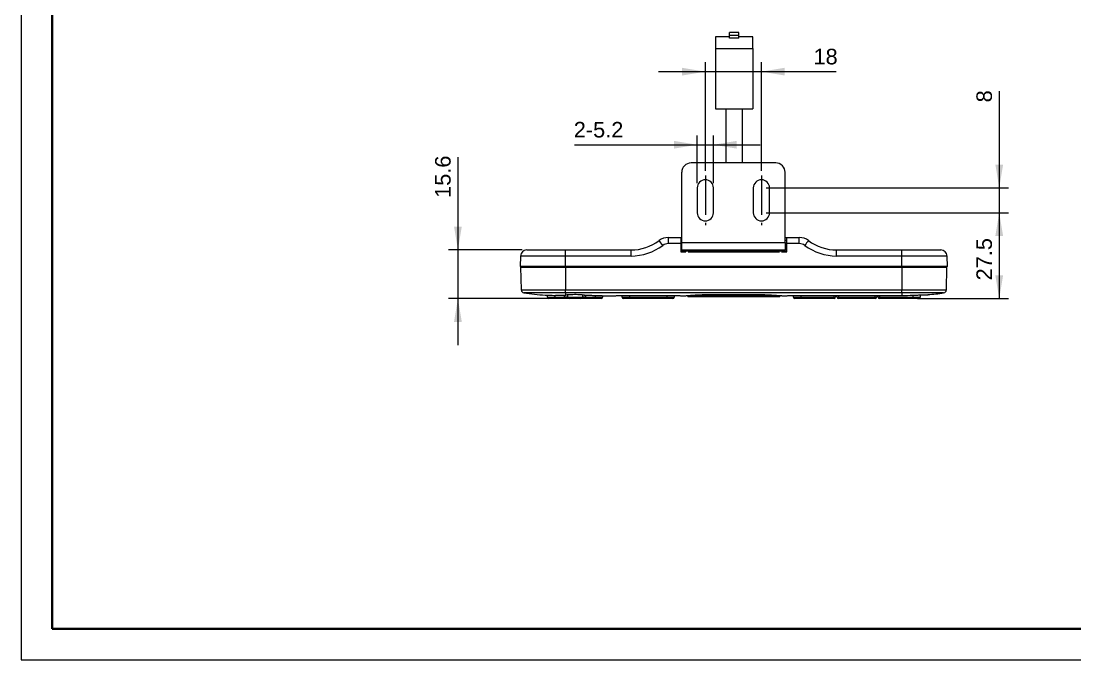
# Model space of a CAD drawing. Header units: millimetres. Extents: x -297 to 297, y -210 to 210.
# Drawn here: x -297 to 41.4, y -210 to -4.9 of the extents above; entities that cross this region are included whole.
import ezdxf

# ---------------------------------------------------------------- set-up
doc = ezdxf.new("R2010")
doc.units = ezdxf.units.MM
doc.linetypes.add('CENTERX2', pattern=[20.32, 12.7, -2.54, 2.54, -2.54])
doc.layers.get('0').update_dxf_attribs({"lineweight": 20})
doc.layers.add('粗实线层', color=7, linetype='Continuous', lineweight=35)
doc.layers.add('细实线层', color=7, linetype='Continuous', lineweight=18)
doc.styles.add('标准', font='')
doc.styles.get('标准').set_extended_font_data('arial')
doc.dimstyles.new('标准$0', dxfattribs={"dimscale": 1.5, "dimtxt": 3.333333, "dimasz": 5, "dimexe": 2, "dimexo": 1, "dimgap": 1.5, "dimtad": 1, "dimdec": 1, "dimdsep": 46, "dimtxsty": '标准', "dimcen": 2.5, "dimdle": 10, "dimclrd": 256, "dimclre": 256, "dimclrt": 7, "dimadec": 0, "dimazin": 0, "dimtfac": 0.714286, "dimtdec": 1, "dimtmove": 0, "dimatfit": 3, "dimfxl": 0, "dimtolj": 1, "dimarcsym": 0})

# ---------------------------------------------------------------- blocks, each defined once
blk = doc.blocks.new('*X11')
at = {"lineweight": 0}
for points in [[(-77.27, -21.14), (-84.77, -19.89), (-84.77, -22.39)], [(-59.27, -21.14), (-51.77, -19.89), (-51.77, -22.39)]]:
    blk.add_hatch(color=256, dxfattribs=at).paths.add_polyline_path(points, flags=0)
at = {"linetype": 'Continuous', "lineweight": 0}
for p, q in [((-77.27, -52.95), (-77.27, -18.14)), ((-59.27, -52.95), (-59.27, -18.14))]:
    blk.add_line(p, q, dxfattribs=at)
at = {"lineweight": 0}
blk.add_line((-92.27, -21.14), (-35.32, -21.14), dxfattribs=at)
at = {"color": 7, "linetype": 'Continuous', "lineweight": 0, "insert": (-38.67, -16.34), "char_height": 5, "width": 13.3994, "attachment_point": 5, "style": '标准'}
blk.add_mtext('18', dxfattribs=at)
blk = doc.blocks.new('*X12')
at = {"lineweight": 0}
for points in [[(-156.73, -78.38), (-155.48, -70.88), (-157.98, -70.88)], [(-156.73, -93.98), (-155.48, -101.48), (-157.98, -101.48)]]:
    blk.add_hatch(color=256, dxfattribs=at).paths.add_polyline_path(points, flags=0)
blk.add_line((-156.73, -48.62), (-156.73, -108.98), dxfattribs=at)
at = {"linetype": 'Continuous', "lineweight": 0}
for p, q in [((-136.14, -78.38), (-159.73, -78.38)), ((-127.14, -93.98), (-159.73, -93.98))]:
    blk.add_line(p, q, dxfattribs=at)
at = {"color": 7, "linetype": 'Continuous', "lineweight": 0, "insert": (-161.53, -54.88), "char_height": 5, "width": 25.0305, "attachment_point": 5, "rotation": 90, "style": '标准'}
blk.add_mtext('15.6', dxfattribs=at)
blk = doc.blocks.new('*X13')
at = {"lineweight": 0}
for points in [[(17.09, -66.45), (18.34, -73.95), (15.84, -73.95)], [(17.09, -93.98), (18.34, -86.48), (15.84, -86.48)]]:
    blk.add_hatch(color=256, dxfattribs=at).paths.add_polyline_path(points, flags=0)
at = {"linetype": 'Continuous', "lineweight": 0}
for p, q in [((-57.77, -66.45), (20.09, -66.45)), ((-9.14, -93.98), (20.09, -93.98))]:
    blk.add_line(p, q, dxfattribs=at)
at = {"lineweight": 0}
blk.add_line((17.09, -66.45), (17.09, -93.98), dxfattribs=at)
at = {"color": 7, "linetype": 'Continuous', "lineweight": 0, "insert": (12.29, -81.36), "char_height": 5, "width": 26.2195, "attachment_point": 5, "rotation": 90, "style": '标准'}
blk.add_mtext('27.5', dxfattribs=at)
blk = doc.blocks.new('*X14')
at = {"lineweight": 0}
for points in [[(17.09, -58.45), (18.34, -50.95), (15.84, -50.95)], [(17.09, -66.45), (18.34, -73.95), (15.84, -73.95)]]:
    blk.add_hatch(color=256, dxfattribs=at).paths.add_polyline_path(points, flags=0)
blk.add_line((17.09, -27.41), (17.09, -81.45), dxfattribs=at)
at = {"linetype": 'Continuous', "lineweight": 0}
for p, q in [((-57.77, -58.45), (20.09, -58.45)), ((-57.77, -66.45), (20.09, -66.45))]:
    blk.add_line(p, q, dxfattribs=at)
at = {"color": 7, "linetype": 'Continuous', "lineweight": 0, "insert": (12.29, -29.06), "char_height": 5, "width": 10, "attachment_point": 5, "rotation": 90, "style": '标准'}
blk.add_mtext('8', dxfattribs=at)
blk = doc.blocks.new('*X15')
at = {"lineweight": 0}
for points in [[(-79.87, -44.61), (-87.37, -43.36), (-87.37, -45.86)], [(-74.67, -44.61), (-67.17, -43.36), (-67.17, -45.86)]]:
    blk.add_hatch(color=256, dxfattribs=at).paths.add_polyline_path(points, flags=0)
at = {"linetype": 'Continuous', "lineweight": 0}
for p, q in [((-79.87, -56.95), (-79.87, -41.61)), ((-74.67, -56.95), (-74.67, -41.61))]:
    blk.add_line(p, q, dxfattribs=at)
at = {"lineweight": 0}
blk.add_line((-119.24, -44.61), (-59.67, -44.61), dxfattribs=at)
at = {"color": 7, "linetype": 'Continuous', "lineweight": 0, "insert": (-111.57, -39.81), "char_height": 5, "width": 30.686, "attachment_point": 5, "style": '标准'}
blk.add_mtext('2-5.2', dxfattribs=at)
blk = doc.blocks.new('$CAXA_FRAME_13B17AC1$')
at = {"layer": '粗实线层'}
for p, q in [((-287, 200), (-287, -200)), ((-287, -200), (287, -200))]:
    blk.add_line(p, q, dxfattribs=at)
at = {"layer": '细实线层'}
for p, q in [((-297, 210), (-297, -210)), ((-297, -210), (297, -210))]:
    blk.add_line(p, q, dxfattribs=at)

msp = doc.modelspace()

# ---------------------------------------------------------------- linework, layer by layer
at = {"color": 7, "linetype": 'Continuous', "lineweight": 15}
for p, q in [((-74.04, -9.93), (-74.04, -13.69)), ((-69.54, -9.93), (-74.04, -9.93)), ((-69.54, -9.52), (-69.54, -8.58)), ((-66.54, -8.58), (-69.54, -8.58)), ((-66.54, -9.52), (-69.54, -9.52)), ((-69.54, -10.4), (-69.54, -9.52)), ((-66.54, -9.52), (-66.54, -8.58)), ((-66.54, -10.4), (-66.54, -9.52)), ((-62.04, -9.93), (-66.54, -9.93)), ((-62.04, -13.69), (-62.04, -9.93)), ((-66.54, -10.4), (-69.54, -10.4)), ((-74.04, -13.69), (-62.04, -13.69)), ((-74.04, -13.69), (-74.04, -33.11)), ((-62.04, -13.69), (-62.04, -33.11)), ((-74.04, -33.11), (-62.04, -33.11)), ((-70.74, -33.11), (-70.74, -50.45)), ((-65.34, -50.45), (-65.34, -33.11)), ((-54.67, -50.45), (-81.87, -50.45)), ((-84.87, -75.95), (-84.87, -53.45)), ((-51.67, -75.95), (-51.67, -53.45)), ((-79.87, -58.45), (-79.87, -66.45)), ((-74.67, -66.45), (-74.67, -58.45)), ((-61.87, -58.45), (-61.87, -66.45)), ((-56.67, -66.45), (-56.67, -58.45)), ((-89.14, -76.33), (-89.14, -74.38)), ((-89.14, -74.38), (-85.12, -74.38)), ((-85.11, -74.38), (-85.12, -74.38)), ((-85.11, -74.38), (-85.11, -75.28)), ((-85.11, -74.38), (-84.87, -74.38)), ((-51.67, -74.38), (-51.16, -74.38)), ((-51.16, -75.28), (-51.16, -74.38)), ((-51.16, -74.38), (-51.16, -74.38)), ((-51.16, -74.38), (-47.14, -74.38)), ((-47.14, -76.33), (-47.14, -74.38)), ((-85.13, -76.33), (-89.14, -76.33)), ((-85.13, -76.33), (-85.14, -78.98)), ((-85.02, -76.37), (-85.1, -76.29)), ((-85.02, -78.87), (-85.02, -76.37)), ((-84.87, -78.47), (-84.87, -75.95)), ((-84.87, -75.95), (-51.67, -75.95)), ((-51.67, -75.95), (-51.67, -78.47)), ((-51.17, -76.29), (-51.25, -76.37)), ((-51.25, -76.37), (-51.25, -78.87)), ((-51.14, -78.98), (-51.14, -76.33)), ((-47.14, -76.33), (-51.14, -76.33)), ((-136.64, -80.33), (-136.73, -83.68)), ((-134.64, -78.38), (-122.14, -78.38)), ((-122.14, -80.33), (-122.14, -78.38)), ((-122.14, -78.38), (-101.14, -78.38)), ((-122.14, -83.68), (-122.14, -80.33)), ((-101.14, -80.33), (-122.14, -80.33)), ((-101.14, -80.33), (-101.14, -78.38)), ((-85.02, -78.87), (-85.14, -78.98)), ((-85.14, -78.98), (-83.49, -78.98)), ((-51.67, -78.47), (-84.87, -78.47)), ((-84.87, -78.56), (-84.87, -78.47)), ((-53.46, -78.85), (-82.81, -78.85)), ((-82.79, -78.98), (-53.49, -78.98)), ((-54.17, -78.58), (-82.37, -78.58)), ((-63.82, -78.54), (-72.72, -78.54)), ((-72.72, -78.54), (-72.72, -78.56)), ((-72.72, -78.56), (-63.82, -78.56)), ((-63.82, -78.56), (-63.82, -78.54)), ((-52.79, -78.98), (-51.14, -78.98)), ((-51.67, -78.56), (-51.67, -78.47)), ((-51.25, -78.87), (-51.14, -78.98)), ((-35.14, -80.33), (-35.14, -78.38)), ((-35.14, -78.38), (-14.14, -78.38)), ((-14.14, -80.33), (-35.14, -80.33)), ((-14.14, -80.33), (-14.14, -78.38)), ((-14.14, -78.38), (-1.63, -78.38)), ((-14.14, -83.68), (-14.14, -80.33)), ((0.46, -83.68), (0.37, -80.33)), ((-122.14, -83.68), (-136.73, -83.68)), ((-136.58, -83.88), (-136.39, -91.23)), ((-136.58, -83.88), (-122.14, -83.88)), ((-135.35, -83.68), (-135.35, -83.88)), ((-14.14, -83.68), (-122.14, -83.68)), ((-122.14, -83.88), (-122.14, -91.23)), ((-122.14, -83.88), (-14.14, -83.88)), ((0.46, -83.68), (-14.14, -83.68)), ((-14.14, -83.88), (-14.14, -91.23)), ((-14.14, -83.88), (0.3, -83.88)), ((-0.92, -83.88), (-0.92, -83.68)), ((0.11, -91.23), (0.3, -83.88)), ((-122.14, -91.23), (-14.14, -91.23)), ((-122.14, -92.2), (-122.14, -91.23)), ((-14.14, -92.2), (-14.14, -91.23)), ((-128.05, -92.89), (-128.04, -93.49)), ((-125.64, -93.98), (-127.54, -93.98)), ((-125.64, -93.49), (-122.54, -93.49)), ((-125.64, -93.98), (-125.64, -93.49)), ((-122.54, -93.98), (-125.64, -93.98)), ((-122.54, -93.98), (-122.54, -93.49)), ((-121.04, -93.98), (-122.54, -93.98)), ((-122.24, -92.87), (-122.14, -92.82)), ((-122.24, -92.89), (-122.24, -92.87)), ((-122.23, -92.88), (-122.24, -92.89)), ((-14.14, -92.2), (-122.14, -92.2)), ((-122.14, -92.2), (-122.14, -92.82)), ((-121.55, -92.73), (-121.54, -93.49)), ((-121.54, -93.49), (-116.73, -93.49)), ((-117.23, -93.98), (-121.04, -93.98)), ((-115.73, -93.98), (-117.23, -93.98)), ((-116.73, -92.73), (-116.73, -93.49)), ((-116.04, -92.89), (-116.05, -92.88)), ((-116.04, -92.87), (-116.04, -92.89)), ((-115.73, -93.98), (-115.73, -93.49)), ((-115.73, -93.49), (-112.64, -93.49)), ((-112.64, -93.98), (-115.73, -93.98)), ((-112.64, -93.98), (-112.64, -93.49)), ((-110.73, -93.98), (-112.64, -93.98)), ((-110.23, -93.49), (-110.23, -93.06)), ((-109.54, -93.08), (-106.41, -93.08)), ((-104.05, -93), (-104.04, -93.49)), ((-101.64, -93.98), (-103.54, -93.98)), ((-101.64, -92.97), (-89.64, -92.97)), ((-101.64, -92.97), (-89.64, -92.97)), ((-101.64, -93.49), (-89.64, -93.49)), ((-101.64, -93.98), (-101.64, -93.49)), ((-89.64, -93.98), (-101.64, -93.98)), ((-89.64, -93.98), (-89.64, -93.49)), ((-87.73, -93.98), (-89.64, -93.98)), ((-87.23, -93.49), (-87.23, -93)), ((-84.87, -93.08), (-83.66, -93.08)), ((-82.72, -93.34), (-53.56, -93.34)), ((-74.64, -92.67), (-61.64, -92.67)), ((-74.64, -92.68), (-74.64, -92.67)), ((-74.64, -92.68), (-61.64, -92.68)), ((-74.64, -92.74), (-61.64, -92.74)), ((-74.64, -92.74), (-74.64, -93.01)), ((-74.64, -93.01), (-61.64, -93.01)), ((-61.64, -92.67), (-61.64, -92.68)), ((-61.64, -92.74), (-61.64, -93.01)), ((-52.62, -93.08), (-51.41, -93.08)), ((-49.05, -93), (-49.04, -93.49)), ((-46.64, -93.98), (-48.54, -93.98)), ((-46.64, -92.97), (-14.14, -92.97)), ((-46.64, -92.97), (-14.14, -92.97)), ((-46.64, -93.49), (-35.94, -93.49)), ((-46.64, -93.98), (-46.64, -93.49)), ((-35.94, -93.98), (-46.64, -93.98)), ((-35.94, -93.98), (-35.94, -93.49)), ((-35.44, -92.97), (-35.44, -93.48)), ((-35.04, -93.48), (-35.04, -92.97)), ((-34.54, -93.49), (-22.74, -93.49)), ((-34.54, -93.49), (-34.54, -93.98)), ((-22.74, -93.98), (-34.54, -93.98)), ((-22.74, -93.98), (-22.74, -93.49)), ((-22.24, -92.97), (-22.24, -93.48)), ((-21.84, -93.48), (-21.84, -92.97)), ((-21.34, -93.49), (-10.64, -93.49)), ((-21.34, -93.49), (-21.34, -93.98)), ((-10.64, -93.98), (-21.34, -93.98)), ((-14.14, -92.2), (-14.14, -92.97)), ((-14.14, -92.97), (-14.14, -92.97)), ((-10.64, -93.98), (-10.64, -93.49)), ((-8.73, -93.98), (-10.64, -93.98)), ((-8.23, -93.49), (-8.23, -92.82))]:
    msp.add_line(p, q, dxfattribs=at)
at = {"color": 7, "linetype": 'CENTERX2', "lineweight": 0}
for p, q in [((-77.27, -54.45), (-77.27, -70.45)), ((-59.27, -54.45), (-59.27, -70.45))]:
    msp.add_line(p, q, dxfattribs=at)
at = {"color": 8, "linetype": 'Continuous', "lineweight": 15}
for p, q in [((-85.11, -75.28), (-84.87, -75.28)), ((-84.87, -76.29), (-85.1, -76.29)), ((-51.67, -75.28), (-51.16, -75.28)), ((-51.17, -76.29), (-51.67, -76.29)), ((-122.14, -80.33), (-136.64, -80.33)), ((-83.02, -78.58), (-83.02, -78.65)), ((-53.25, -78.65), (-53.25, -78.58)), ((0.37, -80.33), (-14.14, -80.33)), ((-122.14, -83.68), (-122.14, -83.88)), ((-14.14, -83.68), (-14.14, -83.88)), ((-136.39, -91.23), (-122.14, -91.23)), ((-14.14, -91.23), (0.11, -91.23)), ((-122.14, -92.2), (-135.52, -92.2)), ((-128.04, -93.49), (-125.64, -93.49)), ((-125.64, -92.96), (-125.64, -93.49)), ((-122.54, -93.49), (-122.55, -92.89)), ((-115.73, -92.89), (-115.73, -93.49)), ((-112.64, -93), (-112.64, -93.49)), ((-112.64, -93.49), (-110.23, -93.49)), ((-104.04, -93.49), (-101.64, -93.49)), ((-101.64, -92.97), (-101.64, -93.49)), ((-89.64, -92.97), (-89.64, -93.49)), ((-89.64, -93.49), (-87.23, -93.49)), ((-74.64, -92.69), (-74.64, -92.74)), ((-61.64, -92.69), (-61.64, -92.74)), ((-49.04, -93.49), (-46.64, -93.49)), ((-46.64, -92.97), (-46.64, -93.49)), ((-35.94, -93.49), (-35.94, -92.97)), ((-34.54, -92.97), (-34.54, -93.49)), ((-22.74, -93.49), (-22.74, -92.97)), ((-21.34, -92.97), (-21.34, -93.49)), ((-0.76, -92.2), (-14.14, -92.2)), ((-10.64, -92.91), (-10.64, -93.49)), ((-10.64, -93.49), (-8.23, -93.49))]:
    msp.add_line(p, q, dxfattribs=at)
at = {"color": 7, "linetype": 'Continuous', "lineweight": 15}
for points in [[(-125.94, -92.96), (-125.63, -92.96), (-125.26, -92.95), (-124.85, -92.94), (-124.4, -92.93), (-123.9, -92.92), (-123.38, -92.91), (-122.82, -92.9), (-122.24, -92.89)], [(-125.9, -92.96), (-125.59, -92.96), (-125.22, -92.95), (-124.82, -92.94), (-124.37, -92.93), (-123.88, -92.92), (-123.36, -92.91), (-122.81, -92.9), (-122.24, -92.89)]]:
    msp.add_lwpolyline(points, dxfattribs=at)
for centre, radius, start, end in [((-81.87, -53.45), 3, 89.9989, 179.9989), ((-54.67, -53.45), 3, 0.001, 90.0011), ((-77.27, -58.45), 2.6, 0.0017, 179.9983), ((-77.27, -58.47), 2.6, 0.0016, 179.9984), ((-59.27, -58.45), 2.6, 0.0016, 179.9984), ((-59.27, -58.47), 2.6, 0.0016, 179.9984), ((-77.27, -66.45), 2.6, 180.0016, 359.9984), ((-59.27, -66.45), 2.6, 180.0016, 359.9984), ((-89.14, -79.38), 5, 90, 126.8699), ((-47.14, -79.38), 5, 53.1301, 90), ((-101.14, -63.38), 15, 270, 306.8699), ((-101.14, -63.33), 17, 270, 306.8699), ((-115.99, -95.12), 30.96, 35.9766, 39.6013), ((-89.14, -79.33), 3, 90, 126.8699), ((-47.14, -79.33), 3, 53.1301, 90), ((-20.28, -95.12), 30.96, 140.3986, 144.0235), ((-35.14, -63.33), 17, 233.1301, 270), ((-35.14, -63.38), 15, 233.1301, 270), ((-134.64, -80.38), 2, 90, 178.5), ((-82.99, -6.94), 71.64, 268.5002, 270.4998), ((-83.14, -78.98), 0.35, 0, 180), ((-53.54, -6.94), 71.64, 269.5002, 271.4998), ((-53.14, -78.98), 0.35, 0, 180), ((-1.63, -80.38), 2, 1.5, 90), ((-135.39, -91.21), 1, 181.5, 262.4393), ((-0.89, -91.21), 1, 277.5607, 358.5), ((-122.14, 8.61), 101.69, 262.4393, 266.2887), ((-127.54, -93.48), 0.5, 180.5, 270), ((-122.24, -92.49), 0.4, 271.2537, 309.7424), ((-121.04, -93.48), 0.5, 180.5, 270), ((-117.23, -93.48), 0.5, 270, 359.5), ((-116.04, -92.49), 0.4, 230.8431, 268.8174), ((-110.73, -93.48), 0.5, 270, 359.5), ((-103.54, -93.48), 0.5, 180.5, 270), ((-87.73, -93.48), 0.5, 270, 359.5), ((-48.54, -93.48), 0.5, 180.5, 270), ((-35.81, -79.16), 14.33, 269.5002, 271.4998), ((-35.94, -93.48), 0.5, 270, 0), ((-34.66, -79.16), 14.33, 268.5002, 270.4998), ((-34.54, -93.48), 0.5, 180, 270), ((-22.61, -79.16), 14.33, 269.5002, 271.4998), ((-22.74, -93.48), 0.5, 270, 0), ((-21.46, -79.16), 14.33, 268.5002, 270.4998), ((-21.34, -93.48), 0.5, 180, 270), ((-14.14, 8.61), 101.58, 270, 271.9882), ((-14.14, 8.61), 101.58, 270, 271.9882), ((-8.73, -93.48), 0.5, 270, 359.5), ((-14.14, 8.61), 101.69, 274.7089, 277.5607)]:
    msp.add_arc(centre, radius, start, end, dxfattribs=at)
at = {"color": 8, "linetype": 'Continuous', "lineweight": 15}
for centre, radius, start, end in [((-122.24, -92.47), 0.401, 269.9373, 304.9892), ((-122.24, -92.48), 0.4, 269.9353, 308.9783), ((-116.04, -92.48), 0.4, 230.8506, 270.0077), ((-116.04, -92.47), 0.401, 236.4997, 270.0042)]:
    msp.add_arc(centre, radius, start, end, dxfattribs=at)
at = {"color": 7, "linetype": 'Continuous', "lineweight": 15}
for centre, major_axis, ratio, start_param, end_param in [((-85.12, -76.38), (0, 2), 0.008727, 0, 1.544616), ((-51.16, -76.38), (0, 2), 0.008727, 4.738569, 6.283185), ((-85.1, -75.29), (0, 1), 0.008727, 1.56207, 3.132866), ((-83.02, -76.37), (2, 0), 0.008727, 3.150319, 3.535768), ((-53.25, -76.37), (2, 0), 0.008727, 5.627828, 6.274459), ((-51.17, -75.29), (0, 1), 0.008727, 3.150319, 4.721116), ((-83.02, -78.87), (2, 0), 0.008727, 1.792841, 3.132866), ((-53.25, -78.87), (2, 0), 0.008727, 0.008727, 1.348752), ((-122.54, -93.48), (1, 0), 0.004362, 4.712522, 6.283185), ((-115.73, -93.48), (1, 0), 0.004362, 3.141536, 4.712256)]:
    msp.add_ellipse(centre, major_axis=major_axis, ratio=ratio, start_param=start_param, end_param=end_param, dxfattribs=at)
for points, knots in [([(-128.72, -92.87), (-128.73, -92.87), (-128.76, -92.87), (-128.45, -92.88), (-127.81, -92.9), (-126.94, -92.93), (-126.27, -92.95), (-125.94, -92.96)], [0, 0, 0, 0, 155.767585, 512.344841, 868.967754, 1225.760819, 1563.19661, 1563.19661, 1563.19661, 1563.19661]), ([(-122.14, -92.82), (-122.11, -92.81), (-121.99, -92.78), (-121.6, -92.73), (-120.81, -92.66), (-119.82, -92.63), (-118.76, -92.62), (-117.75, -92.65), (-116.9, -92.71), (-116.31, -92.77), (-116.18, -92.81), (-116.13, -92.83)], [0, 0, 0, 0, 79.806895, 401.510987, 722.822899, 1042.94077, 1361.600989, 1679.597078, 1998.305586, 2318.635396, 2557.731254, 2557.731254, 2557.731254, 2557.731254]), ([(-122.04, -92.81), (-122.04, -92.81), (-122.04, -92.81), (-122.03, -92.81), (-122.03, -92.8)], [0, 0, 0, 0, 610.307741, 688.267558, 688.267558, 688.267558, 688.267558]), ([(-116.04, -92.89), (-115.96, -92.89), (-115.43, -92.9), (-114.46, -92.93), (-113.36, -92.97), (-112.5, -93.01), (-112.1, -93.03), (-111.9, -93.04)], [0, 0, 0, 0, 65.30072, 455.644314, 858.864144, 1146.592336, 1441.354672, 1441.354672, 1441.354672, 1441.354672]), ([(-111.9, -93.04), (-111.58, -93.04), (-110.93, -93.05), (-110.16, -93.06), (-109.63, -93.08), (-109.57, -93.08), (-109.54, -93.08)], [0, 0, 0, 0, 282.898642, 573.159134, 863.882752, 1146.590024, 1146.590024, 1146.590024, 1146.590024]), ([(-106.41, -93.08), (-106.41, -93.08), (-106.42, -93.08), (-106.27, -93.07), (-106, -93.06), (-105.6, -93.05), (-105.08, -93.03), (-104.46, -93.01), (-103.77, -92.99), (-103.01, -92.98), (-102.3, -92.97), (-101.83, -92.97), (-101.64, -92.97)], [0, 0, 0, 0, 161.803728, 432.079697, 709.855564, 984.65601, 1267.475188, 1539.394586, 1819.402077, 2088.803494, 2365.959243, 2562.75043, 2562.75043, 2562.75043, 2562.75043]), ([(-89.64, -92.97), (-89.38, -92.97), (-88.86, -92.97), (-88.1, -92.98), (-87.38, -92.99), (-86.71, -93.01), (-86.11, -93.03), (-85.61, -93.05), (-85.23, -93.06), (-84.97, -93.08), (-84.85, -93.08), (-84.86, -93.08), (-84.87, -93.08)], [0, 0, 0, 0, 237.883107, 482.69869, 722.857336, 969.41659, 1219.941449, 1478.195387, 1722.899174, 1974.240402, 2226.146828, 2338.016192, 2338.016192, 2338.016192, 2338.016192]), ([(-83.66, -93.08), (-83.66, -93.08), (-83.66, -93.08), (-83.37, -93.05), (-82.83, -93.01), (-82.05, -92.95), (-81.07, -92.88), (-79.89, -92.81), (-78.58, -92.75), (-77.14, -92.7), (-75.81, -92.68), (-74.97, -92.68), (-74.64, -92.67)], [0, 0, 0, 0, 165.129282, 404.916391, 651.579075, 891.408472, 1138.116965, 1378.35921, 1625.581807, 1865.510601, 2112.500121, 2269.890519, 2269.890519, 2269.890519, 2269.890519]), ([(-83.01, -93.07), (-83, -93.1), (-82.99, -93.18), (-82.91, -93.27), (-82.81, -93.33), (-82.74, -93.34), (-82.7, -93.34)], [0, 0, 0, 0, 236.855212, 491.188649, 745.097986, 980.91733, 980.91733, 980.91733, 980.91733]), ([(-82.71, -93.34), (-82.68, -93.34), (-82.62, -93.34), (-82.13, -93.3), (-81.39, -93.24), (-80.39, -93.18), (-79.17, -93.11), (-77.76, -93.06), (-76.23, -93.02), (-75.17, -93.01), (-74.64, -93.01)], [0, 0, 0, 0, 230.67323, 460.219223, 689.128538, 917.757032, 1146.530958, 1375.713439, 1605.456431, 1836.189196, 1836.189196, 1836.189196, 1836.189196]), ([(-61.64, -92.67), (-61.14, -92.68), (-60.12, -92.68), (-58.65, -92.72), (-57.25, -92.77), (-55.98, -92.83), (-54.86, -92.9), (-53.94, -92.97), (-53.23, -93.03), (-52.78, -93.06), (-52.58, -93.08), (-52.61, -93.08), (-52.62, -93.08)], [0, 0, 0, 0, 223.432088, 453.422824, 677.087698, 907.246839, 1131.843864, 1362.929329, 1588.220667, 1820.037174, 2044.88072, 2121.863532, 2121.863532, 2121.863532, 2121.863532]), ([(-61.64, -93.01), (-61.1, -93.01), (-60.04, -93.02), (-58.52, -93.06), (-57.11, -93.11), (-55.88, -93.18), (-54.88, -93.24), (-54.14, -93.3), (-53.66, -93.34), (-53.6, -93.34), (-53.57, -93.34)], [0, 0, 0, 0, 216.195559, 431.296859, 645.878527, 860.256626, 1074.739156, 1289.618511, 1505.087883, 1721.466184, 1721.466184, 1721.466184, 1721.466184]), ([(-53.57, -93.34), (-53.53, -93.34), (-53.46, -93.33), (-53.36, -93.27), (-53.29, -93.18), (-53.27, -93.1), (-53.27, -93.07)], [0, 0, 0, 0, 215.339262, 447.19747, 679.442888, 895.728505, 895.728505, 895.728505, 895.728505]), ([(-51.41, -93.08), (-51.41, -93.08), (-51.42, -93.08), (-51.27, -93.07), (-51, -93.06), (-50.6, -93.05), (-50.08, -93.03), (-49.46, -93.01), (-48.77, -92.99), (-48.01, -92.98), (-47.3, -92.97), (-46.83, -92.97), (-46.64, -92.97)], [0, 0, 0, 0, 130.444735, 348.338637, 572.279421, 793.820601, 1021.826911, 1241.046684, 1466.786237, 1683.975267, 1907.415771, 2066.067078, 2066.067078, 2066.067078, 2066.067078]), ([(-10.61, -92.91), (-10.35, -92.9), (-9.82, -92.88), (-9.04, -92.85), (-8.3, -92.83), (-7.63, -92.8), (-7.02, -92.78), (-6.52, -92.76), (-6.14, -92.75), (-5.89, -92.74), (-5.77, -92.74), (-5.78, -92.74), (-5.79, -92.74)], [0, 0, 0, 0, 236.460963, 479.750342, 717.770573, 962.265885, 1207.155113, 1459.648506, 1697.638892, 1942.115555, 2187.090311, 2284.238124, 2284.238124, 2284.238124, 2284.238124])]:
    msp.add_open_spline(points, degree=3, knots=knots, dxfattribs=at)
at = {"color": 8, "linetype": 'Continuous', "lineweight": 15}
for points, knots in [([(-116.13, -92.83), (-116.1, -92.84), (-116.03, -92.85), (-116.04, -92.87), (-116.04, -92.87)], [0, 0, 0, 0, 298.101555, 663.8057, 663.8057, 663.8057, 663.8057]), ([(-83.01, -93.07), (-83.01, -93.07), (-83.04, -93.07), (-82.92, -93.06), (-82.63, -93.03), (-82.21, -93), (-81.79, -92.98), (-81.24, -92.94), (-80.58, -92.9), (-79.83, -92.86), (-79.03, -92.83), (-78.23, -92.8), (-77.22, -92.77), (-76.02, -92.74), (-75.07, -92.74), (-74.64, -92.74)], [0, 0, 0, 0, 0.208932, 289.174516, 626.629442, 813.80519, 1013.185949, 1224.790048, 1448.637996, 1673.886813, 1886.605984, 2086.774871, 2274.375362, 2611.458846, 2898.263349, 2898.263349, 2898.263349, 2898.263349]), ([(-61.64, -92.74), (-61.2, -92.74), (-60.26, -92.74), (-59.06, -92.77), (-58.04, -92.8), (-57.24, -92.83), (-56.45, -92.86), (-55.7, -92.9), (-55.04, -92.94), (-54.49, -92.98), (-54.06, -93), (-53.76, -93.03), (-53.55, -93.04), (-53.41, -93.05), (-53.33, -93.06), (-53.27, -93.07), (-53.27, -93.07), (-53.27, -93.07)], [0, 0, 0, 0, 307.525359, 668.820448, 869.850286, 1084.320794, 1312.213057, 1553.504119, 1793.894679, 2021.110923, 2235.174665, 2436.10599, 2587.429381, 2730.365941, 2864.924779, 2991.11513, 3108.668042, 3108.668042, 3108.668042, 3108.668042])]:
    msp.add_open_spline(points, degree=3, knots=knots, dxfattribs=at)

# ---------------------------------------------------------------- block references
at = {"layer": '粗实线层'}
msp.add_blockref('$CAXA_FRAME_13B17AC1$', (0, 0), dxfattribs=at)

# ---------------------------------------------------------------- dimensions: what is measured, and where the dimension line sits
at = {"color": 7, "linetype": 'Continuous', "lineweight": 0}
dim = msp.add_linear_dim(base=(-59.27, -21.14), p1=(-77.27, -54.45), p2=(-59.27, -54.45), dimstyle='标准$0', override={"dimsah": 1, "dimtzin": 0}, dxfattribs=at)
dim.commit()
dim.dimension.update_dxf_attribs({"geometry": '*X11', "text_midpoint": (-38.67, -16.34), "dimtype": 160})
for base, p1, p2, picture, middle in [((17.09, -66.45), (-59.27, -58.45), (-59.27, -66.45), '*X14', (12.29, -29.06)), ((-156.73, -93.98), (-134.64, -78.38), (-125.64, -93.98), '*X12', (-161.53, -54.88)), ((17.09, -93.98), (-59.27, -66.45), (-10.64, -93.98), '*X13', (12.29, -81.36))]:
    dim = msp.add_linear_dim(base=base, p1=p1, p2=p2, angle=270, dimstyle='标准$0', override={"dimsah": 1, "dimtzin": 0}, dxfattribs=at)
    dim.commit()
    dim.dimension.update_dxf_attribs({"geometry": picture, "text_midpoint": middle, "dimtype": 160})
dim = msp.add_linear_dim(base=(-74.67, -44.61), p1=(-79.87, -58.45), p2=(-74.67, -58.45), text='2-<>', dimstyle='标准$0', override={"dimsah": 1, "dimtzin": 0}, dxfattribs=at)
dim.commit()
dim.dimension.update_dxf_attribs({"geometry": '*X15', "text_midpoint": (-111.57, -39.81), "dimtype": 160})

doc.saveas('drawing.dxf')
